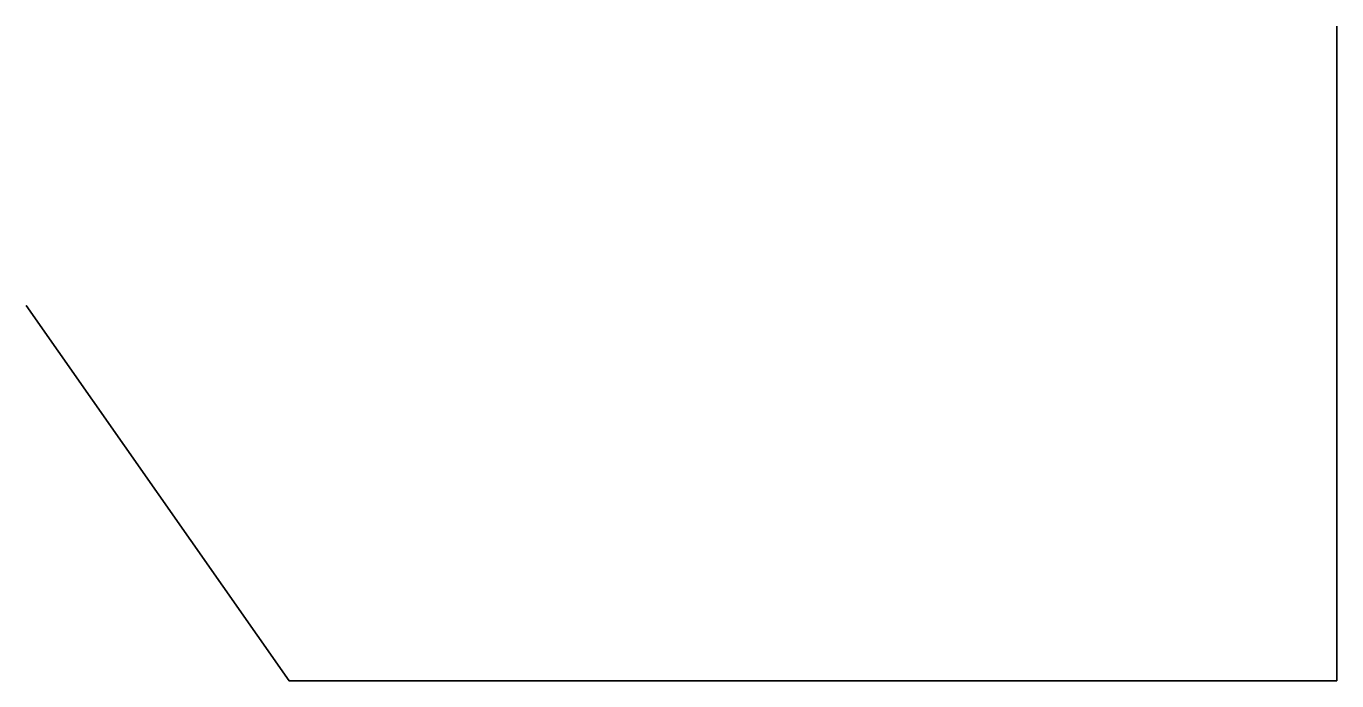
# Model space of a CAD drawing. Header units: millimetres. Extents: x -2008 to 8000, y 0 to 5000.
import ezdxf

# ---------------------------------------------------------------- set-up
doc = ezdxf.new("R2010")
doc.units = ezdxf.units.MM
for name, color, linetype in [('AREA_001', 7, 'CONTINUOUS'), ('AREA_001__OPENING', 1, 'CONTINUOUS'), ('AREA_002', 7, 'CONTINUOUS'), ('AREA_002__OPENING', 1, 'CONTINUOUS'), ('AREA_003', 7, 'CONTINUOUS')]:
    doc.layers.add(name, color=color, linetype=linetype)

msp = doc.modelspace()

# ---------------------------------------------------------------- linework, layer by layer
at = {"layer": 'AREA_001'}
msp.add_polyline3d([(0, 0, 0), (8000, 0, 0), (8000, 0, 4200), (0, 0, 4200)], close=True, dxfattribs=at)
at = {"layer": 'AREA_001__OPENING'}
for points in [[(1100, 0, 1100), (2900, 0, 1100), (2900, 0, 2900), (1100, 0, 2900)], [(4700, 0, 1100), (6500, 0, 1100), (6500, 0, 2900), (4700, 0, 2900)]]:
    msp.add_polyline3d(points, close=True, dxfattribs=at)
at = {"layer": 'AREA_002'}
msp.add_polyline3d([(8000, 0, 0), (8000, 5000, 0), (8000, 5000, 4200), (8000, 0, 4200)], close=True, dxfattribs=at)
at = {"layer": 'AREA_002__OPENING'}
msp.add_polyline3d([(8000, 1500, 0), (8000, 3000, 0), (8000, 3000, 2600), (8000, 1500, 2600)], close=True, dxfattribs=at)
at = {"layer": 'AREA_003'}
msp.add_polyline3d([(0, 0, 0), (-2008, 2867, 0), (-2008, 2867, 4200), (0, 0, 4200)], close=True, dxfattribs=at)

doc.saveas('drawing.dxf')
